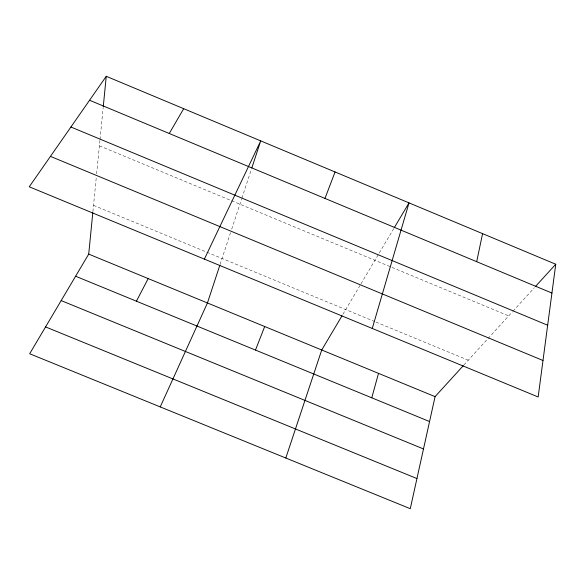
<?xml version="1.0" encoding="UTF-8"?>
<svg xmlns="http://www.w3.org/2000/svg" width="585" height="585" viewBox="0 0 585 585"><rect width="100%" height="100%" fill="white"/><g stroke="black" fill="none" stroke-linecap="round" stroke-linejoin="round"><path stroke-width="0.44" stroke-dasharray="2.92 2.19" d="M92.898 211.668L96.284 177.387M96.642 173.782L99.933 140.407M100.02 139.501L103.135 107.903M220.092 264.464L230.556 232.633M231.689 229.188L241.612 199.002M241.897 198.132L251.594 168.641M342.934 314.24L360.55 284.559M361.018 283.776L393.815 228.494M463.956 364.952L512.343 311.863M512.957 311.191L534.354 287.718M93.527 205.342L206.03 251.85M206.878 252.193L375.146 321.75M375.987 322.094L468.256 360.228M99.399 145.819L230.724 200.392M231.558 200.735L508.672 315.885"/><path stroke-width="0.88" d="M463.342 365.625L435.072 396.637L410.268 508.694L29.674 353.749L88.715 254.109L92.81 212.567M103.231 106.996L106.258 76.306L555.75 264.237L538.156 396.981L29.25 186.783L106.258 76.306M476.687 261.685L482.574 233.642M371.775 397.807L378.51 373.362M372.265 328.456L409.017 202.885L394.275 227.719M219.814 265.319L207.441 302.964L160.239 406.904M251.879 167.771L260.713 140.883L204.362 259.111M285.809 458.026L321.721 349.991L342.013 315.798M324.975 198.417L335.059 171.968M255.477 350.064L264.698 326.525M136.415 301.187L148.202 278.584M169.255 133.482L183.697 108.686M535.575 286.372L555.75 264.237M61.169 300.588L423.489 448.944M45.572 326.92L416.937 478.552M88.715 254.109L435.072 396.637M75.611 276.222L429.558 421.536M50.442 156.37L542.99 360.499M89.563 100.254L551.933 293.063M70.909 127.011L547.67 325.238"/></g></svg>
